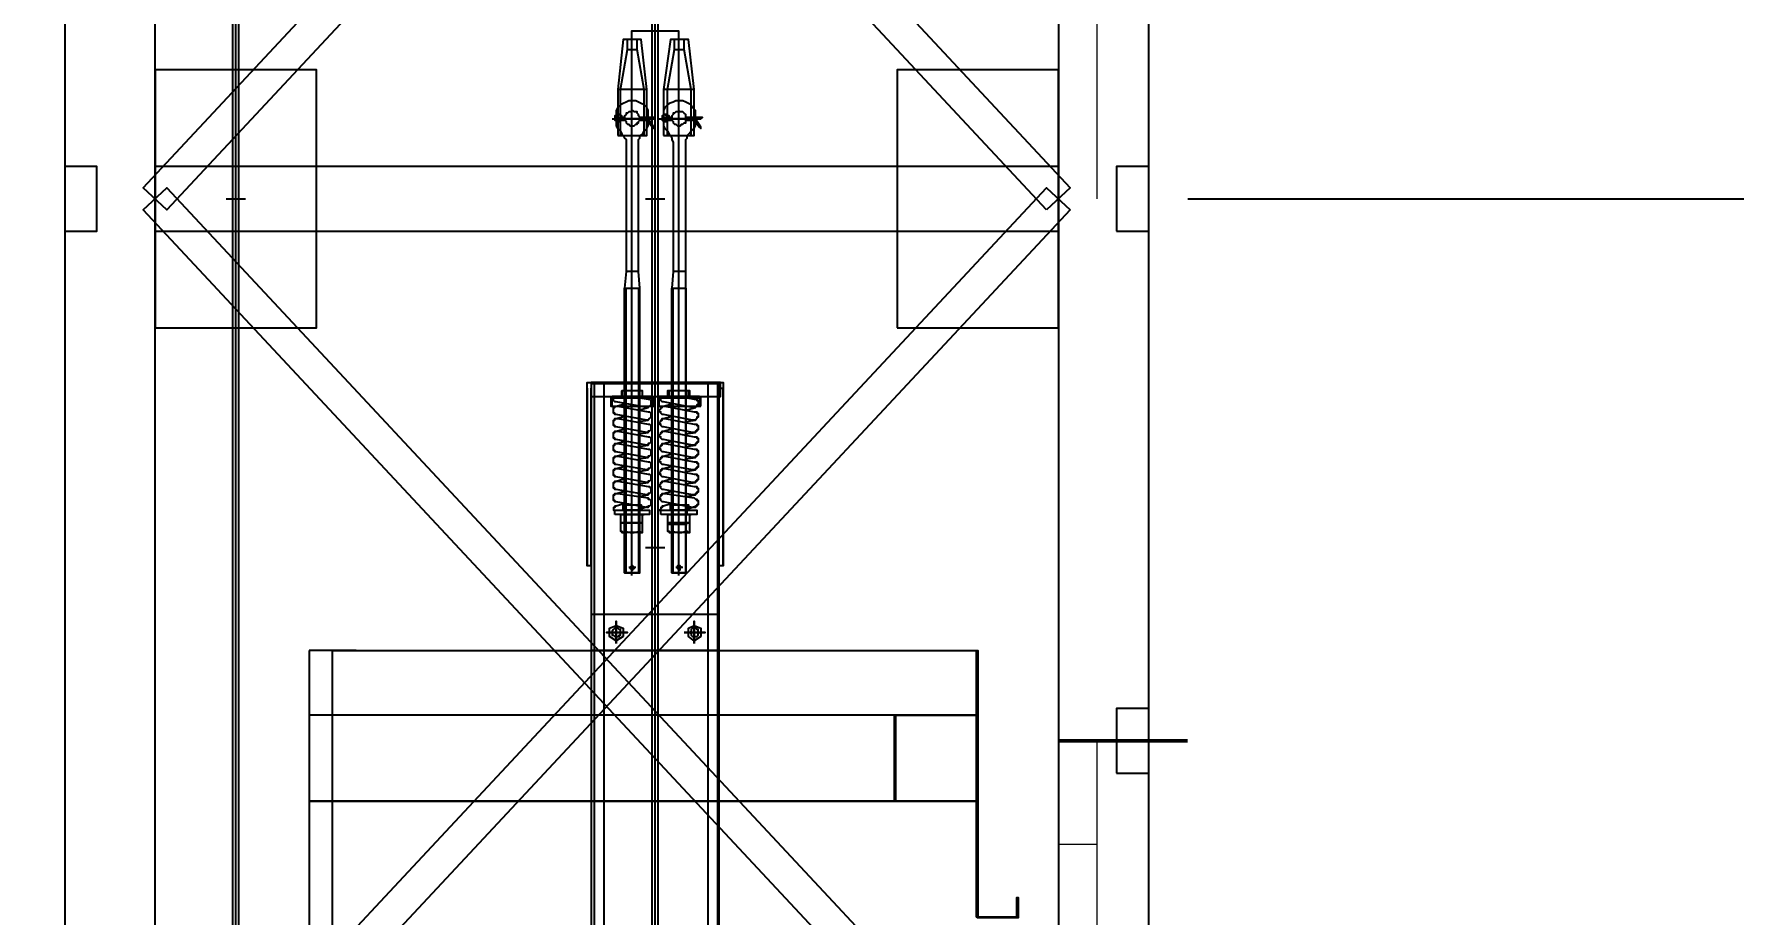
# Model space of a CAD drawing. Header units: millimetres. Extents: x -60342 to 1024385, y -25305 to 32879.
# Drawn here: x 1463 to 4098, y -19872 to -18507 of the extents above; entities that cross this region are included whole.
import ezdxf

# ---------------------------------------------------------------- set-up
doc = ezdxf.new("R2010")
doc.units = ezdxf.units.MM
for name, color, linetype in [('$2$PDF_0', 7, 'Continuous'), ('AA_Rail', 7, 'Continuous'), ('Steel', 7, 'Continuous')]:
    doc.layers.add(name, color=color, linetype=linetype)
doc.layers.add('$2$Wall', color=1, linetype='Continuous', lineweight=50)
doc.layers.add('AA_Datum', color=7, linetype='Continuous', plot=False)
doc.styles.add('Century Gothic$001H0', font='cent.shx')
doc.dimstyles.new('Copy of ISO-25', dxfattribs={"dimtxt": 250, "dimasz": 80, "dimexe": 1.25, "dimexo": 0.625, "dimtad": 1, "dimtxsty": 'Century Gothic$001H0', "dimblk": 'ARCHTICK', "dimcen": 2.5, "dimadec": 0, "dimazin": 0, "dimtfac": 1, "dimtmove": 0, "dimatfit": 3, "dimfxl": 1, "dimarcsym": 0})

# ---------------------------------------------------------------- blocks, each defined once
blk = doc.blocks.new('_ArchTick')
at = {"color": 0, "linetype": 'ByBlock', "const_width": 0.15}
blk.add_lwpolyline([(-0.5, -0.5), (0.5, 0.5)], dxfattribs=at)
blk = doc.blocks.new('*D63')
at = {"color": 0, "lineweight": -2, "transparency": 16777216}
for p, q in [((3251.2, -18762.4), (6451.9, -18762.4)), ((6450.6, -21762.4), (6450.6, -18762.4)), ((3251.2, -21762.4), (6451.9, -21762.4))]:
    blk.add_line(p, q, dxfattribs=at)
at = {"layer": 'Defpoints', "color": 0, "transparency": 16777216}
for p in [(3250.6, -18762.4), (6450.6, -18762.4), (3250.6, -21762.4)]:
    blk.add_point(p, dxfattribs=at)
at = {"color": 0, "lineweight": -2, "transparency": 16777216, "xscale": 80, "yscale": 80, "zscale": 80}
for p, rotation in [((6450.6, -18762.4), 90), ((6450.6, -21762.4), 270)]:
    blk.add_blockref('_ArchTick', p, dxfattribs=dict(at, rotation=rotation))
at = {"color": 0, "transparency": 16777216, "insert": (6325, -20262.4), "char_height": 250, "attachment_point": 5, "rotation": 90, "style": 'Century Gothic$001H0'}
blk.add_mtext('3000', dxfattribs=at)
blk = doc.blocks.new('*D64')
at = {"color": 0, "lineweight": -2, "transparency": 16777216}
for p, q in [((3251.2, -15762.4), (6451.9, -15762.4)), ((6450.6, -18762.4), (6450.6, -15762.4)), ((3251.2, -18762.4), (6451.9, -18762.4))]:
    blk.add_line(p, q, dxfattribs=at)
at = {"layer": 'Defpoints', "color": 0, "transparency": 16777216}
for p in [(3250.6, -15762.4), (6450.6, -15762.4), (3250.6, -18762.4)]:
    blk.add_point(p, dxfattribs=at)
at = {"color": 0, "lineweight": -2, "transparency": 16777216, "xscale": 80, "yscale": 80, "zscale": 80}
for p, rotation in [((6450.6, -15762.4), 90), ((6450.6, -18762.4), 270)]:
    blk.add_blockref('_ArchTick', p, dxfattribs=dict(at, rotation=rotation))
at = {"color": 0, "transparency": 16777216, "insert": (6325, -17262.4), "char_height": 250, "attachment_point": 5, "rotation": 90, "style": 'Century Gothic$001H0'}
blk.add_mtext('3000', dxfattribs=at)
blk = doc.blocks.new('*D69')
at = {"color": 0, "lineweight": -2, "transparency": 16777216}
for p, q in [((3251.2, -9762.4), (7151.9, -9762.4)), ((7150.6, -21762.4), (7150.6, -9762.4)), ((3251.2, -21762.4), (7151.9, -21762.4))]:
    blk.add_line(p, q, dxfattribs=at)
at = {"layer": 'Defpoints', "color": 0, "transparency": 16777216}
for p in [(3250.6, -9762.4), (7150.6, -9762.4), (3250.6, -21762.4)]:
    blk.add_point(p, dxfattribs=at)
at = {"color": 0, "lineweight": -2, "transparency": 16777216, "xscale": 80, "yscale": 80, "zscale": 80}
for p, rotation in [((7150.6, -9762.4), 90), ((7150.6, -21762.4), 270)]:
    blk.add_blockref('_ArchTick', p, dxfattribs=dict(at, rotation=rotation))
at = {"color": 0, "transparency": 16777216, "insert": (7025, -15762.4), "char_height": 250, "attachment_point": 5, "rotation": 90, "style": 'Century Gothic$001H0'}
blk.add_mtext('CAR TRAVEL 12000', dxfattribs=at)
blk = doc.blocks.new('*D70')
at = {"color": 0, "lineweight": -2, "transparency": 16777216}
for p, q in [((3250, -5562.4), (249.4, -5562.4)), ((250.6, -23062.4), (250.6, -5562.4)), ((3250, -23062.4), (249.4, -23062.4))]:
    blk.add_line(p, q, dxfattribs=at)
at = {"layer": 'Defpoints', "color": 0, "transparency": 16777216}
for p in [(250.6, -5562.4), (3250.6, -5562.4), (3250.6, -23062.4)]:
    blk.add_point(p, dxfattribs=at)
at = {"color": 0, "lineweight": -2, "transparency": 16777216, "xscale": 80, "yscale": 80, "zscale": 80}
for p, rotation in [((250.6, -5562.4), 90), ((250.6, -23062.4), 270)]:
    blk.add_blockref('_ArchTick', p, dxfattribs=dict(at, rotation=rotation))
at = {"color": 0, "transparency": 16777216, "insert": (125, -14312.4), "char_height": 250, "attachment_point": 5, "rotation": 90, "style": 'Century Gothic$001H0'}
blk.add_mtext('SHAFT TOTAL HEIGHT 17500', dxfattribs=at)

msp = doc.modelspace()

# ---------------------------------------------------------------- linework, layer by layer
at = {"layer": '$2$PDF_0', "lineweight": 25}
for points in [[(2367.562, -18664.256), (2412.738, -18664.256), (2412.738, -18593.265), (2404.133, -18515.82), (2376.167, -18515.82), (2367.562, -18593.265)], [(2438.553, -18664.256), (2485.88, -18664.256), (2485.88, -18593.265), (2477.275, -18515.82), (2449.309, -18515.82), (2438.553, -18593.265)], [(2401.982, -18638.441), (2401.982, -18636.29), (2399.831, -18634.139), (2399.831, -18631.987), (2397.679, -18629.836), (2397.679, -18627.685), (2395.528, -18627.685), (2393.377, -18627.685), (2391.226, -18625.534), (2389.074, -18627.685), (2386.923, -18627.685), (2384.772, -18627.685), (2382.621, -18629.836), (2380.469, -18629.836), (2380.469, -18631.987), (2378.318, -18634.139), (2378.318, -18636.29), (2378.318, -18638.441), (2378.318, -18640.592), (2380.469, -18642.744), (2380.469, -18644.895), (2382.621, -18647.046), (2384.772, -18647.046), (2386.923, -18649.197), (2389.074, -18649.197), (2391.226, -18649.197), (2393.377, -18649.197), (2395.528, -18647.046), (2397.679, -18647.046), (2397.679, -18644.895), (2399.831, -18644.895), (2399.831, -18642.744), (2401.982, -18640.592)], [(2472.973, -18638.441), (2472.973, -18636.29), (2472.973, -18634.139), (2472.973, -18631.987), (2470.822, -18629.836), (2468.67, -18627.685), (2466.519, -18627.685), (2464.368, -18627.685), (2462.217, -18625.534), (2460.065, -18627.685), (2457.914, -18627.685), (2455.763, -18629.836), (2453.612, -18629.836), (2453.612, -18631.987), (2451.46, -18634.139), (2451.46, -18636.29), (2451.46, -18638.441), (2451.46, -18640.592), (2453.612, -18642.744), (2453.612, -18644.895), (2455.763, -18647.046), (2457.914, -18647.046), (2460.065, -18649.197), (2462.217, -18649.197), (2464.368, -18649.197), (2466.519, -18647.046), (2468.67, -18647.046), (2470.822, -18644.895), (2472.973, -18644.895), (2472.973, -18642.744), (2472.973, -18640.592)], [(2380.469, -18875.078), (2378.318, -18900.893), (2401.982, -18900.893), (2399.831, -18875.078)], [(2453.612, -18875.078), (2451.46, -18900.893), (2472.973, -18900.893), (2472.973, -18875.078)], [(2326.688, -19047.178), (2326.688, -19068.69), (2526.754, -19068.69), (2526.754, -19047.178)], [(2423.494, -19083.749), (2423.494, -19072.993), (2423.494, -19070.841), (2421.343, -19068.69), (2419.192, -19068.69), (2361.108, -19068.69), (2358.957, -19068.69), (2356.806, -19070.841), (2356.806, -19072.993), (2356.806, -19083.749), (2358.957, -19083.749)], [(2365.411, -19077.295), (2363.259, -19077.295), (2361.108, -19075.144), (2361.108, -19072.993), (2361.108, -19070.841), (2401.982, -19070.841), (2414.889, -19072.993), (2417.041, -19072.993), (2419.192, -19075.144), (2419.192, -19077.295), (2419.192, -19079.446), (2419.192, -19081.598), (2417.041, -19083.749), (2414.889, -19085.9), (2412.738, -19085.9)], [(2496.637, -19083.749), (2496.637, -19072.993), (2496.637, -19070.841), (2494.485, -19070.841), (2494.485, -19068.69), (2492.334, -19068.69), (2434.251, -19068.69), (2432.099, -19068.69), (2429.948, -19068.69), (2429.948, -19070.841), (2429.948, -19072.993), (2429.948, -19083.749), (2432.099, -19083.749)], [(2438.553, -19077.295), (2436.402, -19077.295), (2434.251, -19075.144), (2434.251, -19072.993), (2432.099, -19072.993), (2432.099, -19070.841), (2475.124, -19070.841), (2485.88, -19072.993), (2488.032, -19072.993), (2490.183, -19072.993), (2490.183, -19075.144), (2492.334, -19075.144), (2492.334, -19077.295), (2492.334, -19079.446), (2492.334, -19081.598), (2490.183, -19081.598), (2490.183, -19083.749), (2488.032, -19085.9), (2485.88, -19085.9), (2483.729, -19085.9)], [(2365.411, -19096.656), (2363.259, -19096.656), (2363.259, -19094.505), (2361.108, -19094.505), (2361.108, -19092.354), (2361.108, -19090.203), (2361.108, -19088.051), (2361.108, -19085.9), (2363.259, -19085.9), (2363.259, -19083.749), (2365.411, -19083.749), (2367.562, -19083.749), (2414.889, -19092.354), (2417.041, -19092.354), (2419.192, -19094.505), (2419.192, -19096.656), (2419.192, -19098.808), (2419.192, -19100.959), (2417.041, -19103.11), (2414.889, -19105.261), (2412.738, -19105.261)], [(2438.553, -19096.656), (2436.402, -19096.656), (2434.251, -19094.505), (2434.251, -19092.354), (2432.099, -19092.354), (2432.099, -19090.203), (2434.251, -19088.051), (2434.251, -19085.9), (2436.402, -19085.9), (2436.402, -19083.749), (2438.553, -19083.749), (2440.704, -19083.749), (2485.88, -19092.354), (2488.032, -19092.354), (2490.183, -19092.354), (2490.183, -19094.505), (2492.334, -19094.505), (2492.334, -19096.656), (2492.334, -19098.808), (2492.334, -19100.959), (2490.183, -19100.959), (2490.183, -19103.11), (2488.032, -19105.261), (2485.88, -19105.261), (2483.729, -19105.261)], [(2365.411, -19116.018), (2363.259, -19116.018), (2363.259, -19113.866), (2361.108, -19113.866), (2361.108, -19111.715), (2361.108, -19109.564), (2361.108, -19107.413), (2361.108, -19105.261), (2363.259, -19105.261), (2363.259, -19103.11), (2365.411, -19103.11), (2367.562, -19103.11), (2414.889, -19111.715), (2417.041, -19111.715), (2419.192, -19113.866), (2419.192, -19116.018), (2419.192, -19118.169), (2419.192, -19120.32), (2417.041, -19122.471), (2414.889, -19122.471), (2414.889, -19124.623), (2412.738, -19124.623)], [(2365.411, -19135.379), (2363.259, -19135.379), (2363.259, -19133.228), (2361.108, -19133.228), (2361.108, -19131.076), (2361.108, -19128.925), (2361.108, -19126.774), (2361.108, -19124.623), (2363.259, -19124.623), (2363.259, -19122.471), (2365.411, -19122.471), (2367.562, -19122.471), (2414.889, -19131.076), (2417.041, -19131.076), (2419.192, -19133.228), (2419.192, -19135.379), (2419.192, -19137.53), (2419.192, -19139.681), (2417.041, -19141.833), (2414.889, -19141.833), (2414.889, -19143.984), (2412.738, -19143.984)], [(2438.553, -19116.018), (2436.402, -19116.018), (2434.251, -19113.866), (2434.251, -19111.715), (2432.099, -19111.715), (2432.099, -19109.564), (2434.251, -19107.413), (2434.251, -19105.261), (2436.402, -19105.261), (2436.402, -19103.11), (2438.553, -19103.11), (2440.704, -19103.11), (2485.88, -19111.715), (2488.032, -19111.715), (2490.183, -19111.715), (2490.183, -19113.866), (2492.334, -19113.866), (2492.334, -19116.018), (2492.334, -19118.169), (2492.334, -19120.32), (2490.183, -19120.32), (2490.183, -19122.471), (2488.032, -19122.471), (2488.032, -19124.623), (2485.88, -19124.623), (2483.729, -19124.623)], [(2438.553, -19135.379), (2436.402, -19135.379), (2434.251, -19133.228), (2434.251, -19131.076), (2432.099, -19131.076), (2432.099, -19128.925), (2434.251, -19126.774), (2434.251, -19124.623), (2436.402, -19124.623), (2436.402, -19122.471), (2438.553, -19122.471), (2440.704, -19122.471), (2485.88, -19131.076), (2488.032, -19131.076), (2490.183, -19131.076), (2490.183, -19133.228), (2492.334, -19133.228), (2492.334, -19135.379), (2492.334, -19137.53), (2492.334, -19139.681), (2490.183, -19139.681), (2490.183, -19141.833), (2488.032, -19141.833), (2488.032, -19143.984), (2485.88, -19143.984), (2483.729, -19143.984)], [(2365.411, -19154.74), (2363.259, -19154.74), (2363.259, -19152.589), (2361.108, -19152.589), (2361.108, -19150.438), (2361.108, -19148.286), (2361.108, -19146.135), (2361.108, -19143.984), (2363.259, -19143.984), (2363.259, -19141.833), (2365.411, -19141.833), (2367.562, -19141.833), (2414.889, -19150.438), (2417.041, -19150.438), (2419.192, -19152.589), (2419.192, -19154.74), (2419.192, -19156.891), (2419.192, -19159.043), (2417.041, -19161.194), (2414.889, -19161.194), (2414.889, -19163.345), (2412.738, -19163.345)], [(2438.553, -19154.74), (2436.402, -19154.74), (2434.251, -19152.589), (2434.251, -19150.438), (2432.099, -19150.438), (2432.099, -19148.286), (2434.251, -19146.135), (2434.251, -19143.984), (2436.402, -19143.984), (2436.402, -19141.833), (2438.553, -19141.833), (2440.704, -19141.833), (2485.88, -19150.438), (2488.032, -19150.438), (2490.183, -19150.438), (2490.183, -19152.589), (2492.334, -19152.589), (2492.334, -19154.74), (2492.334, -19156.891), (2492.334, -19159.043), (2490.183, -19159.043), (2490.183, -19161.194), (2488.032, -19161.194), (2488.032, -19163.345), (2485.88, -19163.345), (2483.729, -19163.345)], [(2365.411, -19174.101), (2363.259, -19174.101), (2363.259, -19171.95), (2361.108, -19171.95), (2361.108, -19169.799), (2361.108, -19167.648), (2361.108, -19165.496), (2361.108, -19163.345), (2363.259, -19163.345), (2363.259, -19161.194), (2365.411, -19161.194), (2367.562, -19161.194), (2414.889, -19169.799), (2417.041, -19169.799), (2419.192, -19171.95), (2419.192, -19174.101), (2419.192, -19176.253), (2419.192, -19178.404), (2417.041, -19180.555), (2414.889, -19180.555), (2414.889, -19182.706), (2412.738, -19182.706)], [(2438.553, -19174.101), (2436.402, -19174.101), (2434.251, -19171.95), (2434.251, -19169.799), (2432.099, -19169.799), (2432.099, -19167.648), (2434.251, -19165.496), (2434.251, -19163.345), (2436.402, -19163.345), (2436.402, -19161.194), (2438.553, -19161.194), (2440.704, -19161.194), (2485.88, -19169.799), (2488.032, -19169.799), (2490.183, -19169.799), (2490.183, -19171.95), (2492.334, -19171.95), (2492.334, -19174.101), (2492.334, -19176.253), (2492.334, -19178.404), (2490.183, -19178.404), (2490.183, -19180.555), (2488.032, -19180.555), (2488.032, -19182.706), (2485.88, -19182.706), (2483.729, -19182.706)], [(2365.411, -19193.463), (2363.259, -19193.463), (2363.259, -19191.311), (2361.108, -19191.311), (2361.108, -19189.16), (2361.108, -19187.009), (2361.108, -19184.858), (2361.108, -19182.706), (2363.259, -19182.706), (2363.259, -19180.555), (2365.411, -19180.555), (2367.562, -19180.555), (2414.889, -19189.16), (2417.041, -19189.16), (2419.192, -19191.311), (2419.192, -19193.463), (2419.192, -19195.614), (2419.192, -19197.765), (2417.041, -19199.916), (2414.889, -19199.916), (2414.889, -19202.067), (2412.738, -19202.067)], [(2365.411, -19212.824), (2363.259, -19212.824), (2363.259, -19210.672), (2361.108, -19210.672), (2361.108, -19208.521), (2361.108, -19206.37), (2361.108, -19204.219), (2361.108, -19202.067), (2363.259, -19202.067), (2363.259, -19199.916), (2365.411, -19199.916), (2367.562, -19199.916), (2414.889, -19208.521), (2417.041, -19208.521), (2419.192, -19210.672), (2419.192, -19212.824), (2419.192, -19214.975), (2419.192, -19217.126), (2417.041, -19219.277), (2414.889, -19219.277), (2414.889, -19221.429), (2412.738, -19221.429)], [(2438.553, -19193.463), (2436.402, -19193.463), (2434.251, -19191.311), (2434.251, -19189.16), (2432.099, -19189.16), (2432.099, -19187.009), (2434.251, -19184.858), (2434.251, -19182.706), (2436.402, -19182.706), (2436.402, -19180.555), (2438.553, -19180.555), (2440.704, -19180.555), (2485.88, -19189.16), (2488.032, -19189.16), (2490.183, -19189.16), (2490.183, -19191.311), (2492.334, -19191.311), (2492.334, -19193.463), (2492.334, -19195.614), (2492.334, -19197.765), (2490.183, -19197.765), (2490.183, -19199.916), (2488.032, -19199.916), (2488.032, -19202.067), (2485.88, -19202.067), (2483.729, -19202.067)], [(2438.553, -19212.824), (2436.402, -19212.824), (2434.251, -19210.672), (2434.251, -19208.521), (2432.099, -19208.521), (2432.099, -19206.37), (2434.251, -19204.219), (2434.251, -19202.067), (2436.402, -19202.067), (2436.402, -19199.916), (2438.553, -19199.916), (2440.704, -19199.916), (2485.88, -19208.521), (2488.032, -19208.521), (2490.183, -19208.521), (2490.183, -19210.672), (2492.334, -19210.672), (2492.334, -19212.824), (2492.334, -19214.975), (2492.334, -19217.126), (2490.183, -19217.126), (2490.183, -19219.277), (2488.032, -19219.277), (2488.032, -19221.429), (2485.88, -19221.429), (2483.729, -19221.429)], [(2365.411, -19232.185), (2363.259, -19232.185), (2363.259, -19230.034), (2361.108, -19230.034), (2361.108, -19227.882), (2361.108, -19225.731), (2361.108, -19223.58), (2361.108, -19221.429), (2363.259, -19221.429), (2363.259, -19219.277), (2365.411, -19219.277), (2367.562, -19219.277), (2414.889, -19225.731), (2414.889, -19227.882), (2417.041, -19227.882), (2419.192, -19230.034), (2419.192, -19232.185), (2419.192, -19234.336), (2419.192, -19236.487), (2417.041, -19238.639), (2414.889, -19238.639), (2414.889, -19240.79), (2412.738, -19240.79)], [(2438.553, -19232.185), (2436.402, -19232.185), (2434.251, -19230.034), (2434.251, -19227.882), (2432.099, -19227.882), (2432.099, -19225.731), (2434.251, -19223.58), (2434.251, -19221.429), (2436.402, -19221.429), (2436.402, -19219.277), (2438.553, -19219.277), (2440.704, -19219.277), (2485.88, -19225.731), (2488.032, -19227.882), (2490.183, -19227.882), (2490.183, -19230.034), (2492.334, -19230.034), (2492.334, -19232.185), (2492.334, -19234.336), (2492.334, -19236.487), (2490.183, -19236.487), (2490.183, -19238.639), (2488.032, -19238.639), (2488.032, -19240.79), (2485.88, -19240.79), (2483.729, -19240.79)], [(2363.259, -19251.546), (2363.259, -19245.092), (2417.041, -19245.092), (2417.041, -19251.546)], [(2404.133, -19245.092), (2376.167, -19245.092), (2376.167, -19236.487), (2404.133, -19236.487)], [(2434.251, -19251.546), (2434.251, -19245.092), (2490.183, -19245.092), (2490.183, -19251.546)], [(2477.275, -19245.092), (2449.309, -19245.092), (2449.309, -19236.487), (2477.275, -19236.487)], [(2406.284, -19264.454), (2371.864, -19264.454), (2371.864, -19277.361), (2374.016, -19277.361), (2374.016, -19279.512), (2376.167, -19279.512), (2378.318, -19279.512), (2378.318, -19277.361), (2386.923, -19279.512), (2393.377, -19279.512), (2401.982, -19277.361), (2401.982, -19279.512), (2404.133, -19279.512), (2406.284, -19279.512), (2406.284, -19277.361)], [(2479.427, -19264.454), (2445.007, -19264.454), (2445.007, -19277.361), (2447.158, -19277.361), (2447.158, -19279.512), (2449.309, -19279.512), (2451.46, -19279.512), (2451.46, -19277.361), (2460.065, -19279.512), (2466.519, -19279.512), (2472.973, -19277.361), (2475.124, -19277.361), (2475.124, -19279.512), (2477.275, -19279.512), (2479.427, -19279.512), (2479.427, -19277.361)], [(2393.377, -19333.293), (2391.226, -19333.293), (2391.226, -19331.142), (2389.074, -19331.142), (2386.923, -19333.293), (2386.923, -19335.445), (2389.074, -19335.445), (2389.074, -19337.596), (2391.226, -19337.596), (2391.226, -19335.445), (2393.377, -19335.445)], [(2466.519, -19333.293), (2464.368, -19333.293), (2464.368, -19331.142), (2462.217, -19331.142), (2460.065, -19331.142), (2460.065, -19333.293), (2460.065, -19335.445), (2462.217, -19337.596), (2464.368, -19337.596), (2464.368, -19335.445)], [(2472.973, -19341.898), (2453.612, -19341.898), (2451.46, -19341.898)], [(2376.167, -19440.856), (2365.411, -19447.31), (2354.654, -19440.856), (2354.654, -19427.948), (2365.411, -19423.646), (2376.167, -19427.948)], [(2371.864, -19434.402), (2371.864, -19432.251), (2371.864, -19430.1), (2369.713, -19430.1), (2367.562, -19427.948), (2365.411, -19427.948), (2363.259, -19427.948), (2361.108, -19430.1), (2358.957, -19432.251), (2358.957, -19434.402), (2358.957, -19436.553), (2358.957, -19438.705), (2361.108, -19438.705), (2363.259, -19440.856), (2365.411, -19440.856), (2367.562, -19440.856), (2369.713, -19440.856), (2369.713, -19438.705), (2371.864, -19438.705), (2371.864, -19436.553)], [(2496.637, -19440.856), (2485.88, -19447.31), (2477.275, -19440.856), (2477.275, -19427.948), (2485.88, -19423.646), (2496.637, -19427.948)], [(2494.485, -19434.402), (2492.334, -19434.402), (2492.334, -19432.251), (2492.334, -19430.1), (2490.183, -19430.1), (2490.183, -19427.948), (2488.032, -19427.948), (2485.88, -19427.948), (2483.729, -19427.948), (2481.578, -19430.1), (2481.578, -19432.251), (2479.427, -19434.402), (2481.578, -19436.553), (2481.578, -19438.705), (2483.729, -19440.856), (2485.88, -19440.856), (2488.032, -19440.856), (2490.183, -19440.856), (2492.334, -19438.705), (2492.334, -19436.553)], [(1889.439, -19695.808), (2925.625, -19695.808)]]:
    msp.add_lwpolyline(points, close=True, dxfattribs=at)
for points in [[(2371.864, -18664.256), (2371.864, -18593.265), (2382.621, -18530.879), (2382.621, -18515.82)], [(2462.217, -19346.201), (2462.217, -18502.913), (2389.074, -18502.913), (2389.074, -19346.201)], [(2408.436, -18664.256), (2408.436, -18593.265), (2397.679, -18530.879), (2397.679, -18515.82)], [(2445.007, -18664.256), (2445.007, -18593.265), (2455.763, -18530.879), (2455.763, -18515.82)], [(2481.578, -18664.256), (2481.578, -18593.265), (2470.822, -18530.879), (2470.822, -18515.82)], [(2382.621, -18530.879), (2397.679, -18530.879)], [(2455.763, -18530.879), (2470.822, -18530.879)], [(2412.738, -18593.265), (2367.562, -18593.265)], [(2485.88, -18593.265), (2438.553, -18593.265)], [(2399.831, -18875.078), (2399.831, -18675.012), (2399.831, -18670.71), (2401.982, -18668.559), (2401.982, -18664.256), (2406.284, -18662.105), (2408.436, -18657.802), (2410.587, -18655.651), (2412.738, -18653.5), (2414.889, -18649.197), (2414.889, -18625.534), (2412.738, -18621.231), (2408.436, -18616.929), (2404.133, -18614.777), (2399.831, -18612.626), (2395.528, -18610.475), (2389.074, -18610.475), (2384.772, -18610.475), (2380.469, -18612.626), (2376.167, -18614.777), (2371.864, -18616.929), (2367.562, -18621.231), (2365.411, -18625.534), (2365.411, -18649.197), (2367.562, -18653.5), (2369.713, -18655.651), (2371.864, -18657.802), (2374.016, -18662.105), (2376.167, -18664.256), (2378.318, -18668.559), (2380.469, -18670.71), (2380.469, -18675.012), (2380.469, -18875.078)], [(2472.973, -18875.078), (2472.973, -18675.012), (2472.973, -18670.71), (2475.124, -18668.559), (2475.124, -18664.256), (2477.275, -18662.105), (2481.578, -18657.802), (2483.729, -18655.651), (2485.88, -18653.5), (2488.032, -18649.197), (2488.032, -18625.534), (2483.729, -18621.231), (2481.578, -18616.929), (2477.275, -18614.777), (2472.973, -18612.626), (2468.67, -18610.475), (2462.217, -18610.475), (2457.914, -18610.475), (2453.612, -18612.626), (2447.158, -18614.777), (2445.007, -18616.929), (2440.704, -18621.231), (2438.553, -18625.534), (2438.553, -18649.197), (2440.704, -18653.5), (2442.856, -18655.651), (2445.007, -18657.802), (2447.158, -18662.105), (2449.309, -18664.256), (2451.46, -18668.559), (2451.46, -18670.71), (2453.612, -18675.012), (2453.612, -18875.078)], [(2358.957, -18638.441), (2421.343, -18638.441)], [(2378.318, -18636.29), (2374.016, -18636.29), (2374.016, -18634.139), (2371.864, -18634.139), (2369.713, -18631.987), (2367.562, -18631.987), (2365.411, -18634.139), (2363.259, -18634.139), (2363.259, -18636.29), (2363.259, -18638.441), (2363.259, -18640.592), (2365.411, -18640.592), (2365.411, -18642.744), (2367.562, -18642.744), (2369.713, -18642.744), (2371.864, -18642.744), (2371.864, -18640.592), (2374.016, -18640.592), (2378.318, -18640.592)], [(2417.041, -18638.441), (2363.259, -18638.441)], [(2378.318, -18638.441), (2374.016, -18638.441), (2371.864, -18638.441), (2369.713, -18638.441), (2369.713, -18640.592), (2367.562, -18640.592), (2365.411, -18638.441), (2365.411, -18636.29), (2367.562, -18636.29), (2369.713, -18636.29), (2371.864, -18636.29), (2374.016, -18638.441)], [(2371.864, -18634.139), (2371.864, -18634.139)], [(2374.016, -18638.441), (2374.016, -18638.441)], [(2374.016, -18640.592), (2374.016, -18640.592)], [(2404.133, -18638.441), (2376.167, -18638.441)], [(2401.982, -18638.441), (2423.494, -18638.441), (2425.646, -18636.29), (2423.494, -18636.29), (2401.982, -18636.29)], [(2401.982, -18640.592), (2412.738, -18640.592), (2421.343, -18651.349), (2423.494, -18653.5), (2423.494, -18651.349), (2414.889, -18638.441)], [(2432.099, -18638.441), (2494.485, -18638.441)], [(2451.46, -18636.29), (2447.158, -18636.29), (2447.158, -18634.139), (2445.007, -18634.139), (2442.856, -18634.139), (2442.856, -18631.987), (2440.704, -18631.987), (2438.553, -18634.139), (2436.402, -18634.139), (2436.402, -18636.29), (2436.402, -18638.441), (2436.402, -18640.592), (2438.553, -18642.744), (2440.704, -18642.744), (2442.856, -18642.744), (2445.007, -18640.592), (2447.158, -18640.592), (2451.46, -18640.592)], [(2472.973, -18640.592), (2485.88, -18640.592), (2494.485, -18651.349), (2496.637, -18653.5), (2496.637, -18651.349), (2488.032, -18638.441), (2436.402, -18638.441)], [(2451.46, -18638.441), (2447.158, -18638.441), (2445.007, -18638.441), (2442.856, -18638.441), (2442.856, -18640.592), (2440.704, -18640.592), (2438.553, -18640.592), (2438.553, -18638.441), (2438.553, -18636.29), (2440.704, -18636.29), (2442.856, -18636.29), (2445.007, -18636.29), (2445.007, -18638.441), (2447.158, -18638.441)], [(2447.158, -18640.592), (2447.158, -18640.592)], [(2477.275, -18638.441), (2449.309, -18638.441)], [(2472.973, -18638.441), (2496.637, -18638.441), (2498.788, -18636.29), (2496.637, -18636.29), (2472.973, -18636.29)], [(2378.318, -19341.898), (2378.318, -18900.893)], [(2380.469, -19341.898), (2380.469, -18900.893)], [(2399.831, -18900.893), (2399.831, -19341.898), (2401.982, -19341.898), (2401.982, -18900.893)], [(2451.46, -19341.898), (2451.46, -18900.893)], [(2453.612, -19341.898), (2453.612, -18900.893)], [(2472.973, -18900.893), (2472.973, -19341.898), (2472.973, -18900.893)], [(2320.234, -19258), (2320.234, -19047.178), (2531.057, -19047.178), (2531.057, -19258)], [(2326.688, -19331.142), (2326.688, -19055.783), (2326.688, -19331.142), (2320.234, -19331.142), (2320.234, -19055.783), (2320.234, -19331.142)], [(2524.603, -21991.213), (2524.603, -19049.329), (2326.688, -19049.329), (2326.688, -21991.213)], [(2330.991, -19049.329), (2330.991, -21991.213)], [(2346.049, -19049.329), (2346.049, -21991.213)], [(2358.957, -19083.749), (2358.957, -19072.993), (2358.957, -19070.841), (2361.108, -19070.841), (2419.192, -19070.841), (2421.343, -19070.841), (2421.343, -19072.993), (2421.343, -19083.749)], [(2361.108, -19070.841), (2361.108, -19070.841)], [(2374.016, -19070.841), (2374.016, -19060.085)], [(2406.284, -19068.69), (2406.284, -19060.085), (2374.016, -19060.085), (2374.016, -19068.69)], [(2406.284, -19070.841), (2406.284, -19060.085)], [(2432.099, -19083.749), (2432.099, -19072.993), (2432.099, -19070.841), (2434.251, -19070.841), (2492.334, -19070.841), (2494.485, -19070.841), (2494.485, -19072.993), (2494.485, -19083.749)], [(2479.427, -19068.69), (2479.427, -19060.085), (2445.007, -19060.085), (2445.007, -19068.69)], [(2447.158, -19070.841), (2447.158, -19060.085)], [(2477.275, -19070.841), (2477.275, -19060.085)], [(2507.393, -19049.329), (2507.393, -21991.213)], [(2522.452, -19049.329), (2522.452, -21991.213)], [(2524.603, -19331.142), (2524.603, -19055.783), (2531.057, -19055.783), (2531.057, -19331.142), (2531.057, -19055.783)], [(2531.057, -19331.142), (2524.603, -19331.142), (2524.603, -19055.783)], [(2365.411, -19083.749), (2380.469, -19079.446)], [(2365.411, -19103.11), (2380.469, -19098.808)], [(2399.831, -19090.203), (2414.889, -19085.9)], [(2412.738, -19085.9), (2412.738, -19085.9)], [(2438.553, -19083.749), (2453.612, -19079.446)], [(2438.553, -19103.11), (2453.612, -19098.808)], [(2472.973, -19090.203), (2488.032, -19085.9)], [(2365.411, -19122.471), (2380.469, -19118.169)], [(2399.831, -19107.413), (2414.889, -19105.261)], [(2399.831, -19126.774), (2414.889, -19124.623)], [(2412.738, -19105.261), (2412.738, -19105.261)], [(2412.738, -19124.623), (2412.738, -19124.623)], [(2438.553, -19122.471), (2453.612, -19118.169)], [(2472.973, -19107.413), (2488.032, -19105.261)], [(2472.973, -19126.774), (2488.032, -19124.623)], [(2365.411, -19141.833), (2380.469, -19137.53)], [(2399.831, -19146.135), (2414.889, -19143.984)], [(2412.738, -19143.984), (2412.738, -19143.984)], [(2438.553, -19141.833), (2453.612, -19137.53)], [(2472.973, -19146.135), (2488.032, -19143.984)], [(2365.411, -19161.194), (2380.469, -19156.891)], [(2365.411, -19180.555), (2380.469, -19176.253)], [(2399.831, -19165.496), (2414.889, -19163.345)], [(2412.738, -19163.345), (2412.738, -19163.345)], [(2438.553, -19161.194), (2453.612, -19156.891)], [(2438.553, -19180.555), (2453.612, -19176.253)], [(2472.973, -19165.496), (2488.032, -19163.345)], [(2365.411, -19199.916), (2380.469, -19195.614)], [(2399.831, -19184.858), (2414.889, -19182.706)], [(2399.831, -19204.219), (2414.889, -19202.067)], [(2412.738, -19182.706), (2412.738, -19182.706)], [(2412.738, -19202.067), (2412.738, -19202.067)], [(2438.553, -19199.916), (2453.612, -19195.614)], [(2472.973, -19184.858), (2488.032, -19182.706)], [(2472.973, -19204.219), (2488.032, -19202.067)], [(2365.411, -19219.277), (2380.469, -19214.975)], [(2399.831, -19223.58), (2414.889, -19221.429)], [(2412.738, -19221.429), (2412.738, -19221.429)], [(2438.553, -19219.277), (2453.612, -19214.975)], [(2472.973, -19223.58), (2488.032, -19221.429)], [(2380.469, -19234.336), (2365.411, -19238.639), (2363.259, -19238.639), (2363.259, -19240.79), (2361.108, -19240.79), (2361.108, -19242.941), (2361.108, -19245.092), (2397.679, -19245.092), (2414.889, -19238.639)], [(2371.864, -19251.546), (2371.864, -19264.454), (2374.016, -19264.454), (2376.167, -19264.454), (2378.318, -19264.454), (2378.318, -19251.546), (2378.318, -19236.487)], [(2378.318, -19277.361), (2378.318, -19264.454), (2386.923, -19264.454), (2393.377, -19264.454), (2401.982, -19264.454), (2404.133, -19264.454), (2406.284, -19264.454), (2406.284, -19251.546), (2371.864, -19251.546), (2408.436, -19251.546)], [(2401.982, -19277.361), (2401.982, -19264.454), (2401.982, -19251.546), (2401.982, -19236.487)], [(2412.738, -19240.79), (2412.738, -19240.79)], [(2453.612, -19234.336), (2438.553, -19238.639), (2436.402, -19238.639), (2436.402, -19240.79), (2434.251, -19240.79), (2434.251, -19242.941), (2432.099, -19245.092), (2470.822, -19245.092), (2488.032, -19238.639)], [(2472.973, -19251.546), (2472.973, -19264.454), (2475.124, -19264.454), (2477.275, -19264.454), (2479.427, -19264.454), (2479.427, -19251.546), (2445.007, -19251.546), (2481.578, -19251.546)], [(2445.007, -19251.546), (2445.007, -19264.454), (2447.158, -19264.454), (2449.309, -19264.454), (2451.46, -19264.454), (2460.065, -19264.454), (2466.519, -19264.454), (2472.973, -19264.454), (2472.973, -19277.361)], [(2451.46, -19277.361), (2451.46, -19264.454), (2451.46, -19251.546), (2451.46, -19236.487)], [(2475.124, -19251.546), (2475.124, -19236.487)], [(2404.133, -19264.454), (2376.167, -19264.454)], [(2404.133, -19279.512), (2376.167, -19279.512)], [(2445.007, -19266.605), (2475.124, -19266.605)], [(2477.275, -19264.454), (2449.309, -19264.454)], [(2477.275, -19279.512), (2449.309, -19279.512)], [(2384.772, -19333.293), (2395.528, -19333.293)], [(2457.914, -19333.293), (2468.67, -19333.293)], [(2399.831, -19341.898), (2380.469, -19341.898), (2378.318, -19341.898), (2401.982, -19341.898)], [(2472.973, -19341.898), (2472.973, -19341.898)], [(2524.603, -19406.436), (2326.688, -19406.436)], [(2382.621, -19434.402), (2350.352, -19434.402), (2382.621, -19434.402), (2350.352, -19434.402)], [(2365.411, -19417.192), (2365.411, -19451.612)], [(2365.411, -19451.612), (2365.411, -19417.192), (2365.411, -19451.612)], [(2503.09, -19434.402), (2470.822, -19434.402)], [(2470.822, -19434.402), (2503.09, -19434.402), (2470.822, -19434.402)], [(2485.88, -19417.192), (2485.88, -19451.612)], [(2485.88, -19451.612), (2485.88, -19417.192), (2485.88, -19451.612)], [(2908.024, -21859.987), (1925.625, -21859.987), (1925.625, -19462.368), (2925.625, -19462.368), (2925.625, -19874.898), (2986.251, -19874.898), (2986.251, -19845.05), (2988.207, -19845.05), (2988.207, -19874.898), (2988.207, -19876.654), (2986.251, -19876.654), (2925.625, -19876.654), (2923.669, -19874.898), (2923.669, -19462.368)], [(2524.603, -19462.368), (2326.688, -19462.368)], [(2798.506, -19695.808), (2798.506, -19562.368), (2925.625, -19562.368), (1889.439, -19562.368)], [(1925.625, -21859.987), (1925.625, -19562.368)], [(2796.55, -19695.808), (2796.55, -19562.368)], [(2925.625, -19690.541), (2925.625, -19867.875)]]:
    msp.add_lwpolyline(points, dxfattribs=at)
at = {"layer": '$2$Wall', "transparency": 33554666}
msp.add_line((3050.625, -19602.368), (3250.625, -19602.368), dxfattribs=at)
at = {"color": 7, "linetype": 'Continuous', "lineweight": 20, "transparency": 33554666}
for p, q in [((3110.625, -18762.368), (3110.625, -16602.368)), ((3110.625, -21762.368), (3110.625, -19602.368)), ((3050.625, -19762.368), (3110.625, -19762.368))]:
    msp.add_line(p, q, dxfattribs=at)
for p, q in [((1889.439, -19462.368), (1889.439, -21859.987)), ((1962.242, -19462.368), (1889.439, -19462.368))]:
    msp.add_line(p, q)
at = {"layer": 'AA_Datum'}
for p, q in [((1775.625, -23062.368), (1775.625, -5562.368)), ((2425.625, -23062.368), (2425.625, -5562.368)), ((1760.625, -18762.368), (1790.625, -18762.368)), ((2410.625, -18762.368), (2440.625, -18762.368)), ((2410.625, -19302.913), (2440.625, -19302.913))]:
    msp.add_line(p, q, dxfattribs=at)
at = {"layer": 'AA_Rail'}
for p, q in [((1770.975, -23062.368), (1770.975, -5562.368)), ((1780.275, -23062.368), (1780.275, -5562.368)), ((2421.125, -23062.368), (2421.125, -5562.368)), ((2430.125, -23062.368), (2430.125, -5562.368))]:
    msp.add_line(p, q, dxfattribs=at)
at = {"layer": 'Steel'}
for points in [[(1510.625, -23062.368), (1650.625, -23062.368), (1650.625, -5562.368), (1510.625, -5562.368)], [(3050.625, -23062.368), (3190.625, -23062.368), (3190.625, -5562.368), (3050.625, -5562.368)], [(3032.349, -18779.426), (1632.349, -17279.426), (1668.901, -17245.31), (3068.901, -18745.31)], [(3068.901, -17279.426), (1668.901, -18779.426), (1632.349, -18745.31), (3032.349, -17245.31)], [(1650.625, -18962.368), (1900.625, -18962.368), (1900.625, -18562.368), (1650.625, -18562.368)], [(2800.625, -18962.368), (3050.625, -18962.368), (3050.625, -18562.368), (2800.625, -18562.368)], [(1510.625, -18812.368), (1560.625, -18812.368), (1560.625, -18712.368), (1510.625, -18712.368)], [(1650.625, -18812.368), (3050.625, -18812.368), (3050.625, -18712.368), (1650.625, -18712.368)], [(3140.625, -18812.368), (3190.625, -18812.368), (3190.625, -18712.368), (3140.625, -18712.368)], [(3032.349, -20279.426), (1632.349, -18779.426), (1668.901, -18745.31), (3068.901, -20245.31)], [(3068.901, -18779.426), (1668.901, -20279.426), (1632.349, -20245.31), (3032.349, -18745.31)], [(3140.625, -19652.368), (3190.625, -19652.368), (3190.625, -19552.368), (3140.625, -19552.368)]]:
    msp.add_lwpolyline(points, close=True, dxfattribs=at)

# ---------------------------------------------------------------- dimensions: what is measured, and where the dimension line sits
for base, p1, p2, text, picture, middle in [((250.625, -5562.368), (3250.625, -23062.368), (3250.625, -5562.368), 'SHAFT TOTAL HEIGHT <>', '*D70', (125, -14312.368)), ((7150.625, -9762.368), (3250.625, -21762.368), (3250.625, -9762.368), 'CAR TRAVEL <>', '*D69', (7025, -15762.368))]:
    dim = msp.add_linear_dim(base=base, p1=p1, p2=p2, angle=90, text=text, dimstyle='Copy of ISO-25')
    dim.commit()
    dim.dimension.update_dxf_attribs({"geometry": picture, "text_midpoint": middle})
for base, p1, p2, picture, middle in [((6450.625, -15762.368), (3250.625, -18762.368), (3250.625, -15762.368), '*D64', (6325, -17262.368)), ((6450.625, -18762.368), (3250.625, -21762.368), (3250.625, -18762.368), '*D63', (6325, -20262.368))]:
    dim = msp.add_linear_dim(base=base, p1=p1, p2=p2, angle=90, dimstyle='Copy of ISO-25')
    dim.commit()
    dim.dimension.update_dxf_attribs({"geometry": picture, "text_midpoint": middle})

doc.saveas('drawing.dxf')
